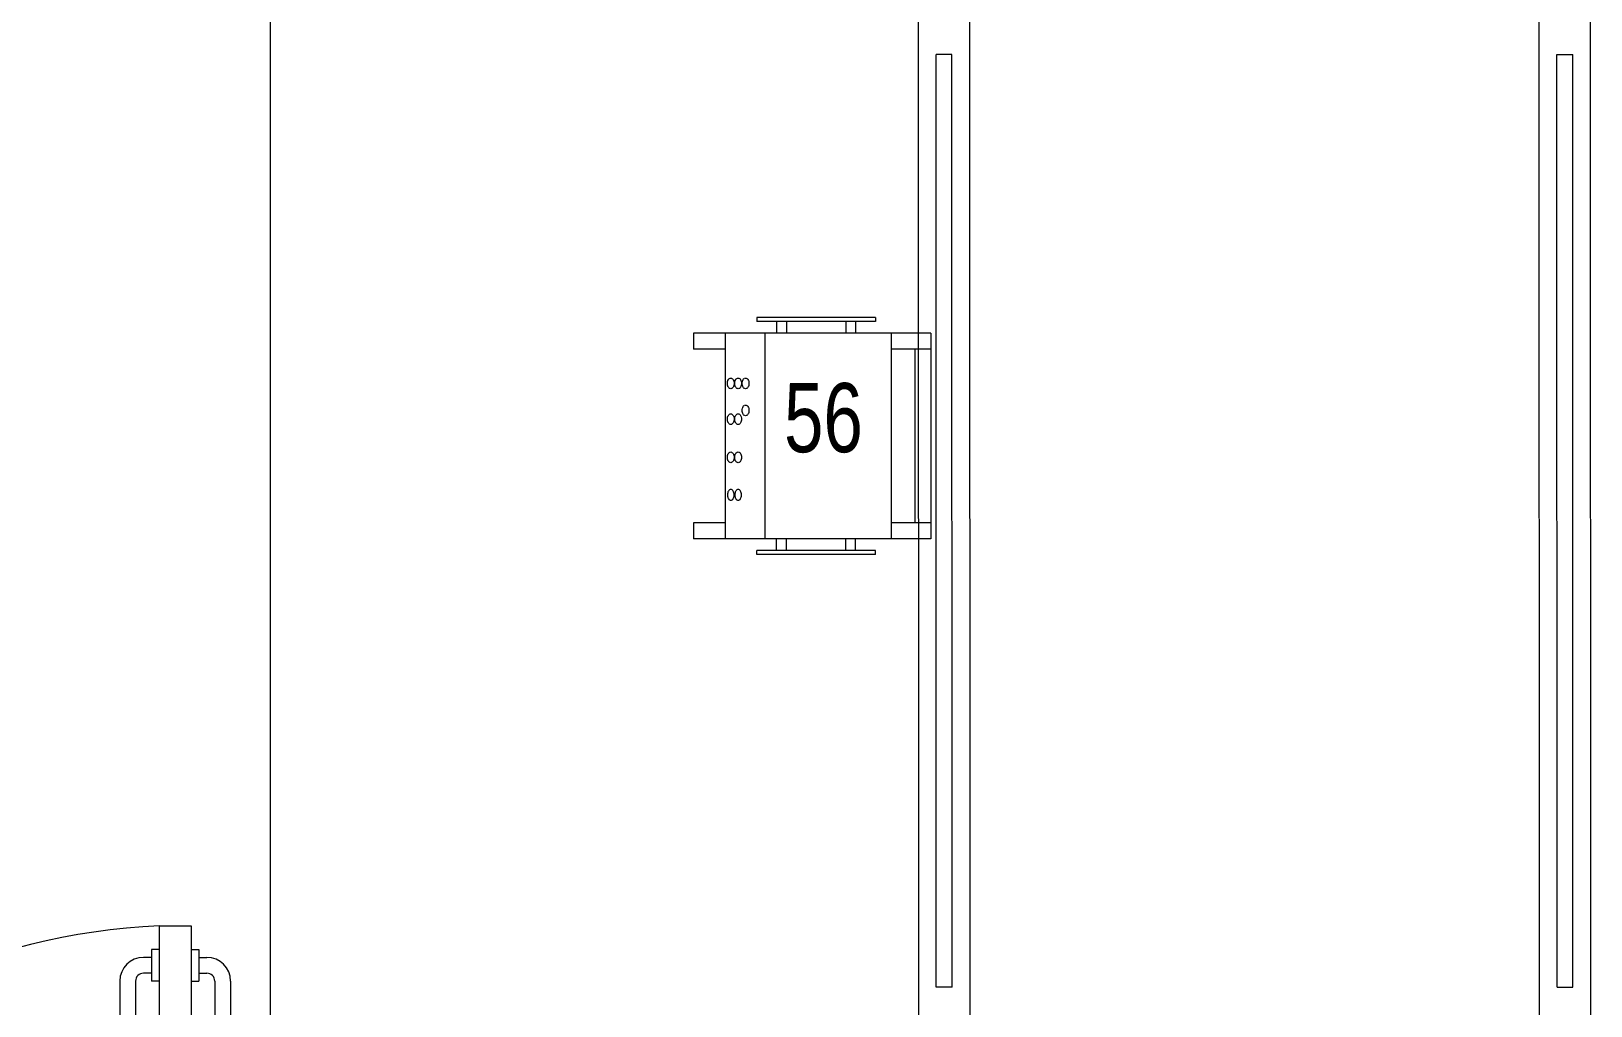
# Model space of a CAD drawing. Header units: metres. Extents: x 75097 to 220762, y -1557923 to -1361206.
# Drawn here: x 134201 to 136173, y -1460085 to -1458852 of the extents above; entities that cross this region are included whole.
import ezdxf

# ---------------------------------------------------------------- set-up
doc = ezdxf.new("R2010")
doc.units = ezdxf.units.M
doc.layers.get('0').update_dxf_attribs({"lineweight": 0})
for name, color, linetype, lineweight in [('A-100 - Copy$0$Medical Equipment and Furniture', 8, 'Continuous', 0), ('A-100 - Copy$0$Medical Equipment and Furniture1', 8, 'Continuous', 5), ('A-100 - Copy$0$Wooden Joinery', 8, 'Continuous', 0)]:
    doc.layers.add(name, color=color, linetype=linetype, lineweight=lineweight)
doc.styles.add('A-100 - Copy$0$X3G_ENTITY_257CFD', font='swisscl.ttf', dxfattribs={"height": 200})

# ---------------------------------------------------------------- blocks, each defined once
blk = doc.blocks.new('A-100 - Copy$0$ME17423-P')
at = {"layer": 'A-100 - Copy$0$Medical Equipment and Furniture1'}
for p, q in [((0.26, 0), (0, 0)), ((0, 0), (0, -0.3)), ((0.02, 0), (0.02, -0.05)), ((0.24, 0), (0.24, -0.05)), ((0.26, 0), (0.26, -0.3)), ((0.24, -0.02), (0.02, -0.02)), ((0.26, -0.05), (0, -0.05)), ((-0.02, -0.07), (-0.02, -0.22)), ((-0.02, -0.07), (-0.015, -0.07)), ((-0.015, -0.07), (-0.015, -0.22)), ((0.275, -0.07), (0.275, -0.22)), ((0.28, -0.07), (0.275, -0.07)), ((0.28, -0.07), (0.28, -0.22)), ((-0.015, -0.095), (0, -0.095)), ((0.275, -0.095), (0.26, -0.095)), ((-0.015, -0.1075), (0, -0.1075)), ((0.275, -0.1075), (0.26, -0.1075)), ((-0.015, -0.1825), (0, -0.1825)), ((-0.015, -0.195), (0, -0.195)), ((0.275, -0.1825), (0.26, -0.1825)), ((0.275, -0.195), (0.26, -0.195)), ((0.26, -0.21), (0, -0.21)), ((-0.02, -0.22), (-0.015, -0.22)), ((0.28, -0.22), (0.275, -0.22)), ((0.26, -0.26), (0, -0.26)), ((0.02, -0.26), (0.02, -0.3)), ((0.24, -0.26), (0.24, -0.3)), ((0.02, -0.3), (0, -0.3)), ((0.26, -0.3), (0.24, -0.3))]:
    blk.add_line(p, q, dxfattribs=at)
for points in [[(0.0623, -0.2435, -0.14448), (0.0618, -0.2451, -0.107176), (0.0603, -0.2466, -0.077753), (0.0582, -0.2475, -0.064938), (0.0555, -0.2479, -0.064938), (0.0528, -0.2475, -0.077753), (0.0508, -0.2466, -0.107176), (0.0492, -0.2451, -0.14448), (0.0488, -0.2435, -0.14448), (0.0492, -0.242, -0.107176), (0.0508, -0.2405, -0.077753), (0.0528, -0.2396, -0.064938), (0.0555, -0.2392, -0.064938), (0.0582, -0.2396, -0.077753), (0.0603, -0.2405, -0.107176), (0.0618, -0.242, -0.14448)], [(0.0623, -0.2529, -0.14448), (0.0618, -0.2544, -0.107176), (0.0603, -0.2559, -0.077753), (0.0582, -0.2568, -0.064938), (0.0555, -0.2572, -0.064938), (0.0528, -0.2568, -0.077753), (0.0508, -0.2559, -0.107176), (0.0492, -0.2544, -0.14448), (0.0488, -0.2529, -0.14448), (0.0492, -0.2513, -0.107176), (0.0508, -0.2498, -0.077753), (0.0528, -0.2489, -0.064938), (0.0555, -0.2485, -0.064938), (0.0582, -0.2489, -0.077753), (0.0603, -0.2498, -0.107176), (0.0618, -0.2513, -0.14448)]]:
    blk.add_lwpolyline(points, format="xyb", close=True, dxfattribs=at)
for centre, radius, start, end in [((0.1585, -0.2342), 0.00284, 147.1153, 180), ((0.1585, -0.2342), 0.00284, 180, 212.8847), ((0.1604, -0.2354), 0.00507, 122.6457, 147.1153), ((0.1604, -0.233), 0.00507, 212.8847, 237.3543), ((0.1616, -0.2373), 0.00735, 104.8618, 122.6457), ((0.1624, -0.2404), 0.0105, 90, 104.8618), ((0.1624, -0.2404), 0.0105, 75.1382, 90), ((0.1632, -0.2373), 0.00735, 57.3543, 75.1382), ((0.1645, -0.2354), 0.00507, 32.8847, 57.3543), ((0.1645, -0.233), 0.00507, 302.6457, 327.1153), ((0.1663, -0.2342), 0.00284, 0, 32.8847), ((0.1663, -0.2342), 0.00284, 327.1153, 0), ((0.1927, -0.2342), 0.00284, 147.1153, 180), ((0.1927, -0.2342), 0.00284, 180, 212.8847), ((0.1945, -0.2354), 0.00507, 122.6457, 147.1153), ((0.1945, -0.233), 0.00507, 212.8847, 237.3543), ((0.1958, -0.2373), 0.00735, 104.8618, 122.6457), ((0.1966, -0.2404), 0.0105, 90, 104.8618), ((0.1966, -0.2404), 0.0105, 75.1382, 90), ((0.1974, -0.2373), 0.00735, 57.3543, 75.1382), ((0.1986, -0.2354), 0.00507, 32.8847, 57.3543), ((0.1986, -0.233), 0.00507, 302.6457, 327.1153), ((0.2005, -0.2342), 0.00284, 0, 32.8847), ((0.2005, -0.2342), 0.00284, 327.1153, 360), ((0.0991, -0.2435), 0.00284, 147.1153, 180), ((0.0991, -0.2435), 0.00284, 180, 212.8847), ((0.0991, -0.2529), 0.00284, 147.1153, 180), ((0.0991, -0.2529), 0.00284, 180, 212.8847), ((0.101, -0.2447), 0.00507, 122.6457, 147.1153), ((0.101, -0.2423), 0.00507, 212.8847, 237.3543), ((0.101, -0.2541), 0.00507, 122.6457, 147.1153), ((0.101, -0.2517), 0.00507, 212.8847, 237.3543), ((0.1022, -0.2467), 0.00735, 104.8618, 122.6457), ((0.1022, -0.2404), 0.00735, 237.3543, 255.1382), ((0.1022, -0.256), 0.00735, 104.8618, 122.6457), ((0.1022, -0.2497), 0.00735, 237.3543, 255.1382), ((0.103, -0.2497), 0.0105, 90, 104.8618), ((0.103, -0.2374), 0.0105, 255.1382, 270), ((0.103, -0.259), 0.0105, 90, 104.8618), ((0.103, -0.2497), 0.0105, 75.1382, 90), ((0.103, -0.2374), 0.0105, 270, 284.8618), ((0.103, -0.259), 0.0105, 75.1382, 90), ((0.1039, -0.2467), 0.00735, 57.3543, 75.1382), ((0.1039, -0.2404), 0.00735, 284.8618, 302.6457), ((0.1039, -0.256), 0.00735, 57.3543, 75.1382), ((0.1039, -0.2497), 0.00735, 284.8618, 302.6457), ((0.1051, -0.2447), 0.00507, 32.8847, 57.3543), ((0.1051, -0.2423), 0.00507, 302.6457, 327.1153), ((0.1051, -0.2541), 0.00507, 32.8847, 57.3543), ((0.1051, -0.2517), 0.00507, 302.6457, 327.1153), ((0.107, -0.2435), 0.00284, 0, 32.8847), ((0.107, -0.2435), 0.00284, 327.1153, 360), ((0.107, -0.2529), 0.00284, 0, 32.8847), ((0.107, -0.2529), 0.00284, 327.1153, 360), ((0.1475, -0.2435), 0.00284, 147.1153, 180), ((0.1475, -0.2435), 0.00284, 180, 212.8847), ((0.1475, -0.2529), 0.00284, 147.1153, 180), ((0.1475, -0.2529), 0.00284, 180, 212.8847), ((0.1494, -0.2447), 0.00507, 122.6457, 147.1153), ((0.1494, -0.2423), 0.00507, 212.8847, 237.3543), ((0.1494, -0.2541), 0.00507, 122.6457, 147.1153), ((0.1494, -0.2517), 0.00507, 212.8847, 237.3543), ((0.1506, -0.2467), 0.00735, 104.8618, 122.6457), ((0.1506, -0.2404), 0.00735, 237.3543, 255.1382), ((0.1506, -0.256), 0.00735, 104.8618, 122.6457), ((0.1506, -0.2497), 0.00735, 237.3543, 255.1382), ((0.1514, -0.2497), 0.0105, 90, 104.8618), ((0.1514, -0.2374), 0.0105, 255.1382, 270), ((0.1514, -0.259), 0.0105, 90, 104.8618), ((0.1514, -0.2497), 0.0105, 75.1382, 90), ((0.1514, -0.2374), 0.0105, 270, 284.8618), ((0.1514, -0.259), 0.0105, 75.1382, 90), ((0.1522, -0.2467), 0.00735, 57.3543, 75.1382), ((0.1522, -0.2404), 0.00735, 284.8618, 302.6457), ((0.1522, -0.256), 0.00735, 57.3543, 75.1382), ((0.1522, -0.2497), 0.00735, 284.8618, 302.6457), ((0.1534, -0.2447), 0.00507, 32.8847, 57.3543), ((0.1534, -0.2423), 0.00507, 302.6457, 327.1153), ((0.1534, -0.2541), 0.00507, 32.8847, 57.3543), ((0.1534, -0.2517), 0.00507, 302.6457, 327.1153), ((0.1616, -0.2311), 0.00735, 237.3543, 255.1382), ((0.1553, -0.2435), 0.00284, 0, 32.8847), ((0.1553, -0.2435), 0.00284, 327.1153, 360), ((0.1553, -0.2529), 0.00284, 0, 32.8847), ((0.1553, -0.2529), 0.00284, 327.1153, 360), ((0.1624, -0.228), 0.0105, 255.1382, 270), ((0.1624, -0.228), 0.0105, 270, 284.8618), ((0.1632, -0.2311), 0.00735, 284.8618, 302.6457), ((0.1927, -0.2435), 0.00284, 147.1153, 180), ((0.1927, -0.2435), 0.00284, 180, 212.8847), ((0.1927, -0.2529), 0.00284, 147.1153, 180), ((0.1927, -0.2529), 0.00284, 180, 212.8847), ((0.1945, -0.2447), 0.00507, 122.6457, 147.1153), ((0.1945, -0.2423), 0.00507, 212.8847, 237.3543), ((0.1945, -0.2541), 0.00507, 122.6457, 147.1153), ((0.1945, -0.2517), 0.00507, 212.8847, 237.3543), ((0.1958, -0.2311), 0.00735, 237.3543, 255.1382), ((0.1958, -0.2467), 0.00735, 104.8618, 122.6457), ((0.1958, -0.2404), 0.00735, 237.3543, 255.1382), ((0.1958, -0.256), 0.00735, 104.8618, 122.6457), ((0.1958, -0.2497), 0.00735, 237.3543, 255.1382), ((0.1966, -0.228), 0.0105, 255.1382, 270), ((0.1966, -0.2497), 0.0105, 90, 104.8618), ((0.1966, -0.2374), 0.0105, 255.1382, 270), ((0.1966, -0.259), 0.0105, 90, 104.8618), ((0.1966, -0.228), 0.0105, 270, 284.8618), ((0.1966, -0.2497), 0.0105, 75.1382, 90), ((0.1966, -0.2374), 0.0105, 270, 284.8618), ((0.1966, -0.259), 0.0105, 75.1382, 90), ((0.1974, -0.2311), 0.00735, 284.8618, 302.6457), ((0.1974, -0.2467), 0.00735, 57.3543, 75.1382), ((0.1974, -0.2404), 0.00735, 284.8618, 302.6457), ((0.1974, -0.256), 0.00735, 57.3543, 75.1382), ((0.1974, -0.2497), 0.00735, 284.8618, 302.6457), ((0.1986, -0.2447), 0.00507, 32.8847, 57.3543), ((0.1986, -0.2423), 0.00507, 302.6457, 327.1153), ((0.1986, -0.2541), 0.00507, 32.8847, 57.3543), ((0.1986, -0.2517), 0.00507, 302.6457, 327.1153), ((0.2005, -0.2435), 0.00284, 0, 32.8847), ((0.2005, -0.2435), 0.00284, 327.1153, 360), ((0.2005, -0.2529), 0.00284, 0, 32.8847), ((0.2005, -0.2529), 0.00284, 327.1153, 360), ((0.103, -0.2467), 0.0105, 255.1382, 270), ((0.103, -0.2467), 0.0105, 270, 284.8618), ((0.1514, -0.2467), 0.0105, 255.1382, 270), ((0.1514, -0.2467), 0.0105, 270, 284.8618), ((0.1966, -0.2467), 0.0105, 255.1382, 270), ((0.1966, -0.2467), 0.0105, 270, 284.8618)]:
    blk.add_arc(centre, radius, start, end, dxfattribs=at)
blk = doc.blocks.new('A-100 - Copy$0$HF16786E-P')
at = {"layer": 'A-100 - Copy$0$Medical Equipment and Furniture1'}
for p, q in [((0, 0.425), (-2.14, 0.425)), ((-0.48, 0.4025), (-1.66, 0.4025)), ((-1.66, 0.3825), (-1.66, 0.4025)), ((-0.48, 0.3825), (-0.48, 0.4025)), ((-0.48, 0.3825), (-1.66, 0.3825)), ((-0.28, 0.36), (-1.86, 0.36)), ((-1.86, -0.36), (-0.28, -0.36)), ((-0.48, -0.3825), (-1.66, -0.3825)), ((-1.66, -0.3825), (-1.66, -0.4025)), ((-0.48, -0.3825), (-0.48, -0.4025)), ((-0.48, -0.4025), (-1.66, -0.4025)), ((-2.14, -0.425), (0, -0.425))]:
    blk.add_line(p, q, dxfattribs=at)
for points in [[(-0.48, 0.3825), (-0.48, 0.3825), (-0.48, 0.3825), (-0.48, 0.3825), (-0.48, 0.3825), (-0.48, 0.3825), (-0.48, 0.3825), (-0.48, 0.3825), (-0.48, 0.3825), (-0.48, 0.3825), (-0.48, 0.3825), (-0.48, 0.3825), (-0.48, 0.3825), (-0.48, 0.3825), (-0.48, 0.3825), (-0.48, 0.3825), (-0.48, 0.3825), (-0.48, 0.3825), (-0.48, 0.3825), (-0.48, 0.3825), (-0.48, 0.3825), (-0.48, 0.3825), (-0.48, 0.3825), (-0.48, 0.3825), (-0.48, 0.3825), (-0.48, 0.3825), (-0.48, 0.3825), (-0.48, 0.3825), (-0.48, 0.3825), (-0.48, 0.3825), (-0.48, 0.3825), (-0.48, 0.3825), (-0.48, 0.3825), (-0.48, 0.3825), (-0.48, 0.3825), (-0.48, 0.3825), (-0.48, 0.3825), (-0.48, 0.3825), (-0.48, 0.3825), (-0.48, 0.3825), (-0.48, 0.3825), (-0.48, 0.3825), (-0.48, 0.3825), (-0.48, 0.3825), (-0.48, 0.3825), (-0.48, 0.3825), (-0.48, 0.3825), (-0.48, 0.3825), (-0.48, 0.3825), (-0.48, 0.3825), (-0.48, 0.3825), (-0.48, 0.3825), (-0.48, 0.3825), (-0.48, 0.3825), (-0.48, 0.3825), (-0.48, 0.3825), (-0.48, 0.3825), (-0.48, 0.3825), (-0.48, 0.3825), (-0.48, 0.3825), (-0.48, 0.3825), (-0.48, 0.3825), (-0.48, 0.3825), (-0.48, 0.3825), (-0.48, 0.3825), (-0.48, 0.3825), (-0.48, 0.3825), (-0.48, 0.3825), (-0.48, 0.3825), (-0.48, 0.3825), (-0.48, 0.3825), (-0.48, 0.3825), (-0.48, 0.3825), (-0.48, 0.3825), (-0.48, 0.3825), (-0.48, 0.3825), (-0.48, 0.3825), (-0.48, 0.3825), (-0.48, 0.3825), (-0.48, 0.3825), (-0.48, 0.3825), (-0.48, 0.3825), (-0.48, 0.3825), (-0.48, 0.3825), (-0.48, 0.3825), (-0.48, 0.3825), (-0.48, 0.3825), (-0.48, 0.3825), (-0.48, 0.3825), (-0.48, 0.3825), (-0.48, 0.3825), (-0.48, 0.3825), (-0.48, 0.3825), (-0.48, 0.3825), (-0.48, 0.3825), (-0.48, 0.3825), (-0.48, 0.3825), (-0.48, 0.3825), (-0.48, 0.3825), (-0.48, 0.3825), (-0.48, 0.3825), (-0.48, 0.3825), (-0.48, 0.3825), (-0.48, 0.3825), (-0.48, 0.3825), (-0.48, 0.3825), (-0.48, 0.3825), (-0.48, 0.3825), (-0.48, 0.3825), (-0.48, 0.3825), (-0.48, 0.3825), (-0.48, 0.3825), (-0.48, 0.3825), (-0.48, 0.3825), (-0.48, 0.3825), (-0.48, 0.3825), (-0.48, 0.3825), (-0.48, 0.3825), (-0.48, 0.3825), (-0.48, 0.3825), (-0.48, 0.3825), (-0.48, 0.3825), (-0.48, 0.3825), (-0.48, 0.3825), (-0.48, 0.3825), (-0.48, 0.3825), (-0.48, 0.3825), (-0.48, 0.3825), (-0.48, 0.3825), (-0.48, 0.3825), (-0.48, 0.3825), (-0.48, 0.3825), (-0.48, 0.3825), (-0.48, 0.3825), (-0.48, 0.3825), (-0.48, 0.3825), (-0.48, 0.3825), (-0.48, 0.3825), (-0.48, 0.3825), (-0.48, 0.3825), (-0.48, 0.3825), (-0.48, 0.3825), (-0.48, 0.3825), (-0.48, 0.3825), (-0.48, 0.3825), (-0.48, 0.3825), (-0.48, 0.3825), (-0.48, 0.3825), (-0.48, 0.3825), (-0.48, 0.3825), (-0.48, 0.3825), (-0.48, 0.3825), (-0.48, 0.3825), (-0.48, 0.3825), (-0.48, 0.3825), (-0.48, 0.3825), (-0.48, 0.3825), (-0.48, 0.3825), (-0.48, 0.3825), (-0.48, 0.3825), (-0.48, 0.3825), (-0.48, 0.3825), (-0.48, 0.3825), (-0.48, 0.3825), (-0.48, 0.3825), (-0.48, 0.3825), (-0.48, 0.3825), (-0.48, 0.3825), (-0.48, 0.3825), (-0.48, 0.3825), (-0.48, 0.3825), (-0.48, 0.3825), (-0.48, 0.3825), (-0.48, 0.3825), (-0.48, 0.3825), (-0.48, 0.3825), (-0.48, 0.3825), (-0.48, 0.3825), (-0.48, 0.3825), (-0.48, 0.3825), (-0.48, 0.3825), (-0.48, 0.3825), (-0.48, 0.3825), (-0.48, 0.3825), (-0.48, 0.3825), (-0.48, 0.3825), (-0.48, 0.3825), (-0.48, 0.3825), (-0.48, 0.3825), (-0.48, 0.3825), (-0.48, 0.3825), (-0.48, 0.3825), (-0.48, 0.3825), (-0.48, 0.3825), (-0.48, 0.3825), (-0.48, 0.3825), (-0.48, 0.3825), (-0.48, 0.3825), (-0.48, 0.3825), (-0.48, 0.3825), (-0.48, 0.3825), (-0.48, 0.3825), (-0.48, 0.3825), (-0.48, 0.3825), (-0.48, 0.3825), (-0.48, 0.3825), (-0.48, 0.3825), (-0.48, 0.3825), (-0.48, 0.3825), (-0.48, 0.3825), (-0.48, 0.3825), (-0.48, 0.3825), (-0.48, 0.3825), (-0.48, 0.3825), (-0.48, 0.3825), (-0.48, 0.3825), (-0.48, 0.3825), (-0.48, 0.3825), (-0.48, 0.3825)], [(-0.48, 0.3825), (-0.48, 0.3825), (-0.48, 0.3825), (-0.48, 0.3825), (-0.48, 0.3825), (-0.48, 0.3825), (-0.48, 0.3825), (-0.48, 0.3825), (-0.48, 0.3825), (-0.48, 0.3825), (-0.48, 0.3825), (-0.48, 0.3825), (-0.48, 0.3825), (-0.48, 0.3825), (-0.48, 0.3825), (-0.48, 0.3825), (-0.48, 0.3825), (-0.48, 0.3825), (-0.48, 0.3825), (-0.48, 0.3825), (-0.48, 0.3825), (-0.48, 0.3825), (-0.48, 0.3825), (-0.48, 0.3825), (-0.48, 0.3825), (-0.48, 0.3825), (-0.48, 0.3825), (-0.48, 0.3825), (-0.48, 0.3825), (-0.48, 0.3825), (-0.48, 0.3825), (-0.48, 0.3825), (-0.48, 0.3825), (-0.48, 0.3825), (-0.48, 0.3825), (-0.48, 0.3825), (-0.48, 0.3825), (-0.48, 0.3825), (-0.48, 0.3825), (-0.48, 0.3825), (-0.48, 0.3825), (-0.48, 0.3825), (-0.48, 0.3825), (-0.48, 0.3825), (-0.48, 0.3825), (-0.48, 0.3825), (-0.48, 0.3825), (-0.48, 0.3825), (-0.48, 0.3825), (-0.48, 0.3825), (-0.48, 0.3825), (-0.48, 0.3825), (-0.48, 0.3825), (-0.48, 0.3825), (-0.48, 0.3825), (-0.48, 0.3825), (-0.48, 0.3825), (-0.48, 0.3825), (-0.48, 0.3825), (-0.48, 0.3825), (-0.48, 0.3825), (-0.48, 0.3825), (-0.48, 0.3825), (-0.48, 0.3825), (-0.48, 0.3825), (-0.48, 0.3825), (-0.48, 0.3825), (-0.48, 0.3825), (-0.48, 0.3825), (-0.48, 0.3825), (-0.48, 0.3825), (-0.48, 0.3825), (-0.48, 0.3825), (-0.48, 0.3825), (-0.48, 0.3825), (-0.48, 0.3825), (-0.48, 0.3825), (-0.48, 0.3825), (-0.48, 0.3825), (-0.48, 0.3825), (-0.48, 0.3825), (-0.48, 0.3825), (-0.48, 0.3825), (-0.48, 0.3825), (-0.48, 0.3825), (-0.48, 0.3825), (-0.48, 0.3825), (-0.48, 0.3825), (-0.48, 0.3825), (-0.48, 0.3825), (-0.48, 0.3825), (-0.48, 0.3825), (-0.48, 0.3825), (-0.48, 0.3825), (-0.48, 0.3825), (-0.48, 0.3825), (-0.48, 0.3825), (-0.48, 0.3825), (-0.48, 0.3825), (-0.48, 0.3825), (-0.48, 0.3825), (-0.48, 0.3825), (-0.48, 0.3825), (-0.48, 0.3825), (-0.48, 0.3825), (-0.48, 0.3825), (-0.48, 0.3825), (-0.48, 0.3825), (-0.48, 0.3825), (-0.48, 0.3825), (-0.48, 0.3825), (-0.48, 0.3825), (-0.48, 0.3825), (-0.48, 0.3825), (-0.48, 0.3825), (-0.48, 0.3825), (-0.48, 0.3825), (-0.48, 0.3825), (-0.48, 0.3825), (-0.48, 0.3825), (-0.48, 0.3825), (-0.48, 0.3825), (-0.48, 0.3825), (-0.48, 0.3825), (-0.48, 0.3825), (-0.48, 0.3825), (-0.48, 0.3825), (-0.48, 0.3825), (-0.48, 0.3825), (-0.48, 0.3825), (-0.48, 0.3825), (-0.48, 0.3825), (-0.48, 0.3825), (-0.48, 0.3825), (-0.48, 0.3825), (-0.48, 0.3825), (-0.48, 0.3825), (-0.48, 0.3825), (-0.48, 0.3825), (-0.48, 0.3825), (-0.48, 0.3825), (-0.48, 0.3825), (-0.48, 0.3825), (-0.48, 0.3825), (-0.48, 0.3825), (-0.48, 0.3825), (-0.48, 0.3825), (-0.48, 0.3825), (-0.48, 0.3825), (-0.48, 0.3825), (-0.48, 0.3825), (-0.48, 0.3825), (-0.48, 0.3825), (-0.48, 0.3825), (-0.48, 0.3825), (-0.48, 0.3825), (-0.48, 0.3825), (-0.48, 0.3825), (-0.48, 0.3825), (-0.48, 0.3825), (-0.48, 0.3825), (-0.48, 0.3825), (-0.48, 0.3825), (-0.48, 0.3825), (-0.48, 0.3825), (-0.48, 0.3825), (-0.48, 0.3825), (-0.48, 0.3825), (-0.48, 0.3825), (-0.48, 0.3825), (-0.48, 0.3825), (-0.48, 0.3825), (-0.48, 0.3825), (-0.48, 0.3825), (-0.48, 0.3825), (-0.48, 0.3825), (-0.48, 0.3825), (-0.48, 0.3825), (-0.48, 0.3825), (-0.48, 0.3825), (-0.48, 0.3825), (-0.48, 0.3825), (-0.48, 0.3825), (-0.48, 0.3825), (-0.48, 0.3825), (-0.48, 0.3825), (-0.48, 0.3825), (-0.48, 0.3825), (-0.48, 0.3825), (-0.48, 0.3825), (-0.48, 0.3825), (-0.48, 0.3825), (-0.48, 0.3825), (-0.48, 0.3825), (-0.48, 0.3825), (-0.48, 0.3825), (-0.48, 0.3825), (-0.48, 0.3825), (-0.48, 0.3825), (-0.48, 0.3825), (-0.48, 0.3825), (-0.48, 0.3825), (-0.48, 0.3825), (-0.48, 0.3825), (-0.48, 0.3825), (-0.48, 0.3825), (-0.48, 0.3825), (-0.48, 0.3825), (-0.48, 0.3825), (-0.48, 0.3825), (-0.48, 0.3825), (-0.48, 0.3825), (-0.48, 0.3825), (-0.48, 0.3825)], [(-0.48, 0.3825), (-0.48, 0.3825), (-0.48, 0.3825), (-0.48, 0.3825), (-0.48, 0.3825), (-0.48, 0.3825), (-0.48, 0.3825), (-0.48, 0.3825), (-0.48, 0.3825), (-0.48, 0.3825), (-0.48, 0.3825), (-0.48, 0.3825), (-0.48, 0.3825), (-0.48, 0.3825), (-0.48, 0.3825), (-0.48, 0.3825), (-0.48, 0.3825), (-0.48, 0.3825), (-0.48, 0.3825), (-0.48, 0.3825), (-0.48, 0.3825), (-0.48, 0.3825), (-0.48, 0.3825), (-0.48, 0.3825), (-0.48, 0.3825), (-0.48, 0.3825), (-0.48, 0.3825), (-0.48, 0.3825), (-0.48, 0.3825), (-0.48, 0.3825), (-0.48, 0.3825), (-0.48, 0.3825), (-0.48, 0.3825), (-0.48, 0.3825), (-0.48, 0.3825), (-0.48, 0.3825), (-0.48, 0.3825), (-0.48, 0.3825), (-0.48, 0.3825), (-0.48, 0.3825), (-0.48, 0.3825), (-0.48, 0.3825), (-0.48, 0.3825), (-0.48, 0.3825), (-0.48, 0.3825), (-0.48, 0.3825), (-0.48, 0.3825), (-0.48, 0.3825), (-0.48, 0.3825), (-0.48, 0.3825), (-0.48, 0.3825), (-0.48, 0.3825), (-0.48, 0.3825), (-0.48, 0.3825), (-0.48, 0.3825), (-0.48, 0.3825), (-0.48, 0.3825), (-0.48, 0.3825), (-0.48, 0.3825), (-0.48, 0.3825), (-0.48, 0.3825), (-0.48, 0.3825), (-0.48, 0.3825), (-0.48, 0.3825), (-0.48, 0.3825), (-0.48, 0.3825), (-0.48, 0.3825), (-0.48, 0.3825), (-0.48, 0.3825), (-0.48, 0.3825), (-0.48, 0.3825), (-0.48, 0.3825), (-0.48, 0.3825), (-0.48, 0.3825), (-0.48, 0.3825), (-0.48, 0.3825), (-0.48, 0.3825), (-0.48, 0.3825), (-0.48, 0.3825), (-0.48, 0.3825), (-0.48, 0.3825), (-0.48, 0.3825), (-0.48, 0.3825), (-0.48, 0.3825), (-0.48, 0.3825), (-0.48, 0.3825), (-0.48, 0.3825), (-0.48, 0.3825), (-0.48, 0.3825), (-0.48, 0.3825), (-0.48, 0.3825), (-0.48, 0.3825), (-0.48, 0.3825), (-0.48, 0.3825), (-0.48, 0.3825), (-0.48, 0.3825), (-0.48, 0.3825), (-0.48, 0.3825), (-0.48, 0.3825), (-0.48, 0.3825), (-0.48, 0.3825), (-0.48, 0.3825), (-0.48, 0.3825), (-0.48, 0.3825), (-0.48, 0.3825), (-0.48, 0.3825), (-0.48, 0.3825), (-0.48, 0.3825), (-0.48, 0.3825), (-0.48, 0.3825), (-0.48, 0.3825), (-0.48, 0.3825), (-0.48, 0.3825), (-0.48, 0.3825), (-0.48, 0.3825), (-0.48, 0.3825), (-0.48, 0.3825), (-0.48, 0.3825), (-0.48, 0.3825), (-0.48, 0.3825), (-0.48, 0.3825), (-0.48, 0.3825), (-0.48, 0.3825), (-0.48, 0.3825), (-0.48, 0.3825), (-0.48, 0.3825), (-0.48, 0.3825), (-0.48, 0.3825), (-0.48, 0.3825), (-0.48, 0.3825), (-0.48, 0.3825), (-0.48, 0.3825), (-0.48, 0.3825), (-0.48, 0.3825), (-0.48, 0.3825), (-0.48, 0.3825), (-0.48, 0.3825), (-0.48, 0.3825), (-0.48, 0.3825), (-0.48, 0.3825), (-0.48, 0.3825), (-0.48, 0.3825), (-0.48, 0.3825), (-0.48, 0.3825), (-0.48, 0.3825), (-0.48, 0.3825), (-0.48, 0.3825), (-0.48, 0.3825), (-0.48, 0.3825), (-0.48, 0.3825), (-0.48, 0.3825), (-0.48, 0.3825), (-0.48, 0.3825), (-0.48, 0.3825), (-0.48, 0.3825), (-0.48, 0.3825), (-0.48, 0.3825), (-0.48, 0.3825), (-0.48, 0.3825), (-0.48, 0.3825), (-0.48, 0.3825), (-0.48, 0.3825), (-0.48, 0.3825), (-0.48, 0.3825), (-0.48, 0.3825), (-0.48, 0.3825), (-0.48, 0.3825), (-0.48, 0.3825), (-0.48, 0.3825), (-0.48, 0.3825), (-0.48, 0.3825), (-0.48, 0.3825), (-0.48, 0.3825), (-0.48, 0.3825), (-0.48, 0.3825), (-0.48, 0.3825), (-0.48, 0.3825), (-0.48, 0.3825), (-0.48, 0.3825), (-0.48, 0.3825), (-0.48, 0.3825), (-0.48, 0.3825), (-0.48, 0.3825), (-0.48, 0.3825), (-0.48, 0.3825), (-0.48, 0.3825), (-0.48, 0.3825), (-0.48, 0.3825), (-0.48, 0.3825), (-0.48, 0.3825), (-0.48, 0.3825), (-0.48, 0.3825), (-0.48, 0.3825), (-0.48, 0.3825), (-0.48, 0.3825), (-0.48, 0.3825), (-0.48, 0.3825), (-0.48, 0.3825), (-0.48, 0.3825), (-0.48, 0.3825), (-0.48, 0.3825), (-0.48, 0.3825), (-0.48, 0.3825), (-0.48, 0.3825), (-0.48, 0.3825), (-0.48, 0.3825), (-0.48, 0.3825), (-0.48, 0.3825), (-0.48, 0.3825), (-0.48, 0.3825), (-0.48, 0.3825), (-0.48, 0.3825), (-0.48, 0.3825), (-0.48, 0.3825), (-0.48, 0.3825), (-0.48, 0.3825), (-0.48, 0.3825), (-0.48, 0.3825), (-0.48, 0.3825), (-0.48, 0.3825), (-0.48, 0.3825), (-0.48, 0.3825), (-0.48, 0.3825), (-0.48, 0.3825), (-0.48, 0.3825), (-0.48, 0.3825), (-0.48, 0.3825), (-0.48, 0.3825), (-0.48, 0.3825), (-0.48, 0.3825), (-0.48, 0.3825), (-0.48, 0.3825), (-0.48, 0.3825), (-0.48, 0.3825), (-0.48, 0.3825), (-0.48, 0.3825), (-0.48, 0.3825), (-0.48, 0.3825), (-0.48, 0.3825), (-0.48, 0.3825), (-0.48, 0.3825), (-0.48, 0.3825), (-0.48, 0.3825), (-0.48, 0.3825), (-0.48, 0.3825), (-0.48, 0.3825), (-0.48, 0.3825), (-0.48, 0.3825), (-0.48, 0.3825), (-0.48, 0.3825), (-0.48, 0.3825), (-0.48, 0.3825), (-0.48, 0.3825), (-0.48, 0.3825), (-0.48, 0.3825), (-0.48, 0.3825), (-0.48, 0.3825), (-0.48, 0.3825), (-0.48, 0.3825), (-0.48, 0.3825), (-0.48, 0.3825), (-0.48, 0.3825), (-0.48, 0.3825), (-0.48, 0.3825), (-0.48, 0.3825), (-0.48, 0.3825), (-0.48, 0.3825), (-0.48, 0.3825), (-0.48, 0.3825), (-0.48, 0.3825), (-0.48, 0.3825), (-0.48, 0.3825), (-0.48, 0.3825), (-0.48, 0.3825), (-0.48, 0.3825), (-0.48, 0.3825), (-0.48, 0.3825)]]:
    blk.add_lwpolyline(points, close=True, dxfattribs=at)
for points in [[(-0.48, 0.3825), (-0.48, 0.3825), (-0.48, 0.3825), (-0.48, 0.3825), (-0.48, 0.3825), (-0.48, 0.3825), (-0.48, 0.3825), (-0.48, 0.3825)], [(-0.48, 0.3825), (-0.48, 0.3825), (-0.48, 0.3825), (-0.48, 0.3825), (-0.48, 0.3825), (-0.48, 0.3825), (-0.48, 0.3825), (-0.48, 0.3825), (-0.48, 0.3825), (-0.48, 0.3825), (-0.48, 0.3825), (-0.48, 0.3825), (-0.48, 0.3825), (-0.48, 0.3825), (-0.48, 0.3825), (-0.48, 0.3825), (-0.48, 0.3825), (-0.48, 0.3825), (-0.48, 0.3825), (-0.48, 0.3825), (-0.48, 0.3825), (-0.48, 0.3825), (-0.48, 0.3825), (-0.48, 0.3825), (-0.48, 0.3825), (-0.48, 0.3825), (-0.48, 0.3825), (-0.48, 0.3825), (-0.48, 0.3825), (-0.48, 0.3825), (-0.48, 0.3825), (-0.48, 0.3825), (-0.48, 0.3825), (-0.48, 0.3825), (-0.48, 0.3825), (-0.48, 0.3825), (-0.48, 0.3825), (-0.48, 0.3825), (-0.48, 0.3825), (-0.48, 0.3825), (-0.48, 0.3825), (-0.48, 0.3825), (-0.48, 0.3825), (-0.48, 0.3825), (-0.48, 0.3825), (-0.48, 0.3825), (-0.48, 0.3825), (-0.48, 0.3825), (-0.48, 0.3825), (-0.48, 0.3825), (-0.48, 0.3825), (-0.48, 0.3825), (-0.48, 0.3825), (-0.48, 0.3825), (-0.48, 0.3825), (-0.48, 0.3825), (-0.48, 0.3825), (-0.48, 0.3825), (-0.48, 0.3825), (-0.48, 0.3825), (-0.48, 0.3825), (-0.48, 0.3825), (-0.48, 0.3825), (-0.48, 0.3825), (-0.48, 0.3825), (-0.48, 0.3825), (-0.48, 0.3825), (-0.48, 0.3825), (-0.48, 0.3825), (-0.48, 0.3825), (-0.48, 0.3825), (-0.48, 0.3825), (-0.48, 0.3825), (-0.48, 0.3825), (-0.48, 0.3825), (-0.48, 0.3825), (-0.48, 0.3825), (-0.48, 0.3825), (-0.48, 0.3825), (-0.48, 0.3825), (-0.48, 0.3825), (-0.48, 0.3825), (-0.48, 0.3825), (-0.48, 0.3825), (-0.48, 0.3825), (-0.48, 0.3825), (-0.48, 0.3825), (-0.48, 0.3825), (-0.48, 0.3825), (-0.48, 0.3825), (-0.48, 0.3825), (-0.48, 0.3825), (-0.48, 0.3825), (-0.48, 0.3825), (-0.48, 0.3825), (-0.48, 0.3825), (-0.48, 0.3825), (-0.48, 0.3825), (-0.48, 0.3825), (-0.48, 0.3825), (-0.48, 0.3825), (-0.48, 0.3825), (-0.48, 0.3825), (-0.48, 0.3825), (-0.48, 0.3825), (-0.48, 0.3825), (-0.48, 0.3825), (-0.48, 0.3825), (-0.48, 0.3825), (-0.48, 0.3825), (-0.48, 0.3825)], [(-0.48, 0.3825), (-0.48, 0.3825), (-0.48, 0.3825), (-0.48, 0.3825), (-0.48, 0.3825), (-0.48, 0.3825), (-0.48, 0.3825), (-0.48, 0.3825), (-0.48, 0.3825), (-0.48, 0.3825), (-0.48, 0.3825), (-0.48, 0.3825), (-0.48, 0.3825), (-0.48, 0.3825), (-0.48, 0.3825), (-0.48, 0.3825), (-0.48, 0.3825)], [(-0.48, 0.3825), (-0.48, 0.3825), (-0.48, 0.3825), (-0.48, 0.3825), (-0.48, 0.3825), (-0.48, 0.3825), (-0.48, 0.3825)], [(-0.48, 0.3825), (-0.48, 0.3825), (-0.48, 0.3825), (-0.48, 0.3825), (-0.48, 0.3825), (-0.48, 0.3825), (-0.48, 0.3825), (-0.48, 0.3825), (-0.48, 0.3825), (-0.48, 0.3825), (-0.48, 0.3825), (-0.48, 0.3825)], [(-0.48, 0.3825), (-0.48, 0.3825), (-0.48, 0.3825), (-0.48, 0.3825), (-0.48, 0.3825), (-0.48, 0.3825), (-0.48, 0.3825), (-0.48, 0.3825), (-0.48, 0.3825), (-0.48, 0.3825), (-0.48, 0.3825), (-0.48, 0.3825), (-0.48, 0.3825), (-0.48, 0.3825), (-0.48, 0.3825), (-0.48, 0.3825), (-0.48, 0.3825), (-0.48, 0.3825), (-0.48, 0.3825), (-0.48, 0.3825), (-0.48, 0.3825), (-0.48, 0.3825), (-0.48, 0.3825), (-0.48, 0.3825), (-0.48, 0.3825), (-0.48, 0.3825), (-0.48, 0.3825), (-0.48, 0.3825), (-0.48, 0.3825), (-0.48, 0.3825), (-0.48, 0.3825), (-0.48, 0.3825), (-0.48, 0.3825), (-0.48, 0.3825), (-0.48, 0.3825), (-0.48, 0.3825), (-0.48, 0.3825), (-0.48, 0.3825), (-0.48, 0.3825), (-0.48, 0.3825), (-0.48, 0.3825), (-0.48, 0.3825), (-0.48, 0.3825), (-0.48, 0.3825), (-0.48, 0.3825), (-0.48, 0.3825), (-0.48, 0.3825), (-0.48, 0.3825), (-0.48, 0.3825), (-0.48, 0.3825), (-0.48, 0.3825), (-0.48, 0.3825), (-0.48, 0.3825), (-0.48, 0.3825), (-0.48, 0.3825), (-0.48, 0.3825), (-0.48, 0.3825), (-0.48, 0.3825), (-0.48, 0.3825), (-0.48, 0.3825), (-0.48, 0.3825), (-0.48, 0.3825), (-0.48, 0.3825), (-0.48, 0.3825), (-0.48, 0.3825), (-0.48, 0.3825), (-0.48, 0.3825), (-0.48, 0.3825), (-0.48, 0.3825), (-0.48, 0.3825), (-0.48, 0.3825), (-0.48, 0.3825), (-0.48, 0.3825), (-0.48, 0.3825), (-0.48, 0.3825), (-0.48, 0.3825), (-0.48, 0.3825), (-0.48, 0.3825), (-0.48, 0.3825), (-0.48, 0.3825), (-0.48, 0.3825), (-0.48, 0.3825), (-0.48, 0.3825), (-0.48, 0.3825), (-0.48, 0.3825), (-0.48, 0.3825), (-0.48, 0.3825), (-0.48, 0.3825), (-0.48, 0.3825)], [(-0.48, 0.3825), (-0.48, 0.3825), (-0.48, 0.3825), (-0.48, 0.3825), (-0.48, 0.3825), (-0.48, 0.3825), (-0.48, 0.3825), (-0.48, 0.3825), (-0.48, 0.3825), (-0.48, 0.3825), (-0.48, 0.3825), (-0.48, 0.3825), (-0.48, 0.3825), (-0.48, 0.3825), (-0.48, 0.3825), (-0.48, 0.3825), (-0.48, 0.3825), (-0.48, 0.3825), (-0.48, 0.3825), (-0.48, 0.3825), (-0.48, 0.3825), (-0.48, 0.3825), (-0.48, 0.3825), (-0.48, 0.3825), (-0.48, 0.3825), (-0.48, 0.3825), (-0.48, 0.3825), (-0.48, 0.3825), (-0.48, 0.3825), (-0.48, 0.3825), (-0.48, 0.3825), (-0.48, 0.3825), (-0.48, 0.3825), (-0.48, 0.3825), (-0.48, 0.3825), (-0.48, 0.3825), (-0.48, 0.3825), (-0.48, 0.3825), (-0.48, 0.3825), (-0.48, 0.3825), (-0.48, 0.3825), (-0.48, 0.3825), (-0.48, 0.3825), (-0.48, 0.3825), (-0.48, 0.3825), (-0.48, 0.3825), (-0.48, 0.3825), (-0.48, 0.3825), (-0.48, 0.3825), (-0.48, 0.3825), (-0.48, 0.3825), (-0.48, 0.3825), (-0.48, 0.3825), (-0.48, 0.3825)], [(-0.48, 0.3825), (-0.48, 0.3825), (-0.48, 0.3825), (-0.48, 0.3825), (-0.48, 0.3825), (-0.48, 0.3825), (-0.48, 0.3825), (-0.48, 0.3825), (-0.48, 0.3825), (-0.48, 0.3825)], [(-0.48, 0.3825), (-0.48, 0.3825), (-0.48, 0.3825), (-0.48, 0.3825), (-0.48, 0.3825), (-0.48, 0.3825), (-0.48, 0.3825), (-0.48, 0.3825), (-0.48, 0.3825), (-0.48, 0.3825)], [(-0.48, 0.3825), (-0.48, 0.3825), (-0.48, 0.3825), (-0.48, 0.3825), (-0.48, 0.3825), (-0.48, 0.3825), (-0.48, 0.3825), (-0.48, 0.3825), (-0.48, 0.3825), (-0.48, 0.3825), (-0.48, 0.3825), (-0.48, 0.3825), (-0.48, 0.3825), (-0.48, 0.3825), (-0.48, 0.3825)], [(-0.48, 0.3825), (-0.48, 0.3825), (-0.48, 0.3825), (-0.48, 0.3825), (-0.48, 0.3825), (-0.48, 0.3825), (-0.48, 0.3825), (-0.48, 0.3825), (-0.48, 0.3825), (-0.48, 0.3825)], [(-0.48, 0.3825), (-0.48, 0.3825), (-0.48, 0.3825), (-0.48, 0.3825), (-0.48, 0.3825), (-0.48, 0.3825), (-0.48, 0.3825)], [(-0.48, 0.3825), (-0.48, 0.3825), (-0.48, 0.3825), (-0.48, 0.3825), (-0.48, 0.3825), (-0.48, 0.3825), (-0.48, 0.3825), (-0.48, 0.3825), (-0.48, 0.3825), (-0.48, 0.3825)], [(-0.48, 0.3825), (-0.48, 0.3825), (-0.48, 0.3825), (-0.48, 0.3825), (-0.48, 0.3825), (-0.48, 0.3825), (-0.48, 0.3825), (-0.48, 0.3825), (-0.48, 0.3825), (-0.48, 0.3825), (-0.48, 0.3825), (-0.48, 0.3825), (-0.48, 0.3825), (-0.48, 0.3825), (-0.48, 0.3825), (-0.48, 0.3825), (-0.48, 0.3825), (-0.48, 0.3825)], [(-0.48, 0.3825), (-0.48, 0.3825), (-0.48, 0.3825), (-0.48, 0.3825), (-0.48, 0.3825), (-0.48, 0.3825), (-0.48, 0.3825), (-0.48, 0.3825), (-0.48, 0.3825)]]:
    blk.add_lwpolyline(points, dxfattribs=at)
blk = doc.blocks.new('A-100 - Copy$0$A$C009F45C9')
at = {"layer": 'A-100 - Copy$0$Wooden Joinery'}
for p, q in [((844, -1650), (754, -1650)), ((844, -1670), (754, -1670)), ((724, -1690), (724, -1680)), ((744, -1690), (724, -1690)), ((744, -1690), (744, -1680)), ((884, -1690), (844, -1690)), ((844, -1700), (844, -1690)), ((854, -1690), (854, -1680)), ((874, -1690), (874, -1680)), ((884, -1700), (884, -1690)), ((724, -1750), (724, -1760)), ((744, -1750), (724, -1750)), ((744, -1750), (744, -1760)), ((844, -1740), (844, -1750)), ((884, -1750), (844, -1750)), ((854, -1750), (854, -1760)), ((874, -1750), (874, -1760)), ((884, -1740), (884, -1750)), ((844, -1770), (754, -1770)), ((844, -1790), (754, -1790))]:
    blk.add_line(p, q, dxfattribs=at)
for points in [[(75, -50), (85, -50), (95, 20), (75, 20)], [(-75, -60), (-85, -60), (-95, 10), (-75, 10)], [(75, -100), (914, -100), (914, -60), (75, -60)], [(75, -1700), (914, -1700), (914, -1740), (75, -1740)], [(75, -1700), (914, -1700), (914, -1740), (75, -1740)], [(-75, -1740), (-85, -1740), (-95, -1810), (-75, -1810)], [(75, -1750), (85, -1750), (95, -1820), (75, -1820)]]:
    blk.add_lwpolyline(points, close=True, dxfattribs=at)
for points in [[(75, -25), (-75, -25), (-75, 0), (75, 0), (75, -25)], [(75, -25), (75, -60), (35, -60), (35, -70), (-75, -70), (-75, -25), (75, -25)], [(75, -1775), (75, -1740), (35, -1740), (35, -1730), (-75, -1730), (-75, -1775), (75, -1775)], [(75, -1775), (-75, -1775), (-75, -1800), (75, -1800), (75, -1775)]]:
    blk.add_lwpolyline(points, dxfattribs=at)
for centre, radius, start, end in [((75, -60), 840, 270, 357.2706), ((75, -1740), 840, 2.7294, 90), ((754, -1680), 30, 90, 180), ((844, -1680), 30, 0, 90), ((754, -1680), 10, 90, 180), ((844, -1680), 10, 0, 90), ((754, -1760), 30, 180, 270), ((754, -1760), 10, 180, 270), ((844, -1760), 10, 270, 0), ((844, -1760), 30, 270, 0)]:
    blk.add_arc(centre, radius, start, end, dxfattribs=at)
blk = doc.blocks.new('A-100 - Copy')
at = {"layer": 'A-100 - Copy$0$Medical Equipment and Furniture'}
blk.add_line((134503.3, -1458322.7, 0), (134503.3, -1460822.7, 0), dxfattribs=at)
at = {"layer": 'A-100 - Copy$0$Medical Equipment and Furniture', "zscale": 1000}
for name, p, xscale, yscale, rotation in [('A-100 - Copy$0$HF16786E-P', (135748.3, -1460541.5, 0), 1000, 1000, 270.0149936594165), ('A-100 - Copy$0$ME17423-P', (135338.7, -1459494.2, 0), -999.9999999999994, 999.9999999999994, 270.0002291391862)]:
    blk.add_blockref(name, p, dxfattribs=dict(at, xscale=xscale, yscale=yscale, rotation=rotation))
at = {"layer": 'A-100 - Copy$0$Wooden Joinery', "rotation": 90}
blk.add_blockref('A-100 - Copy$0$A$C009F45C9', (132663.3, -1460897.7, 0), dxfattribs=at)
at = {"layer": 'A-100 - Copy$0$Medical Equipment and Furniture', "insert": (135203, -1459297.2, 0), "char_height": 87.47, "attachment_point": 2, "style": 'A-100 - Copy$0$X3G_ENTITY_257CFD'}
blk.add_mtext('56', dxfattribs=at)

msp = doc.modelspace()

# ---------------------------------------------------------------- block references
msp.add_blockref('A-100 - Copy', (0, 0))

doc.saveas('drawing.dxf')
